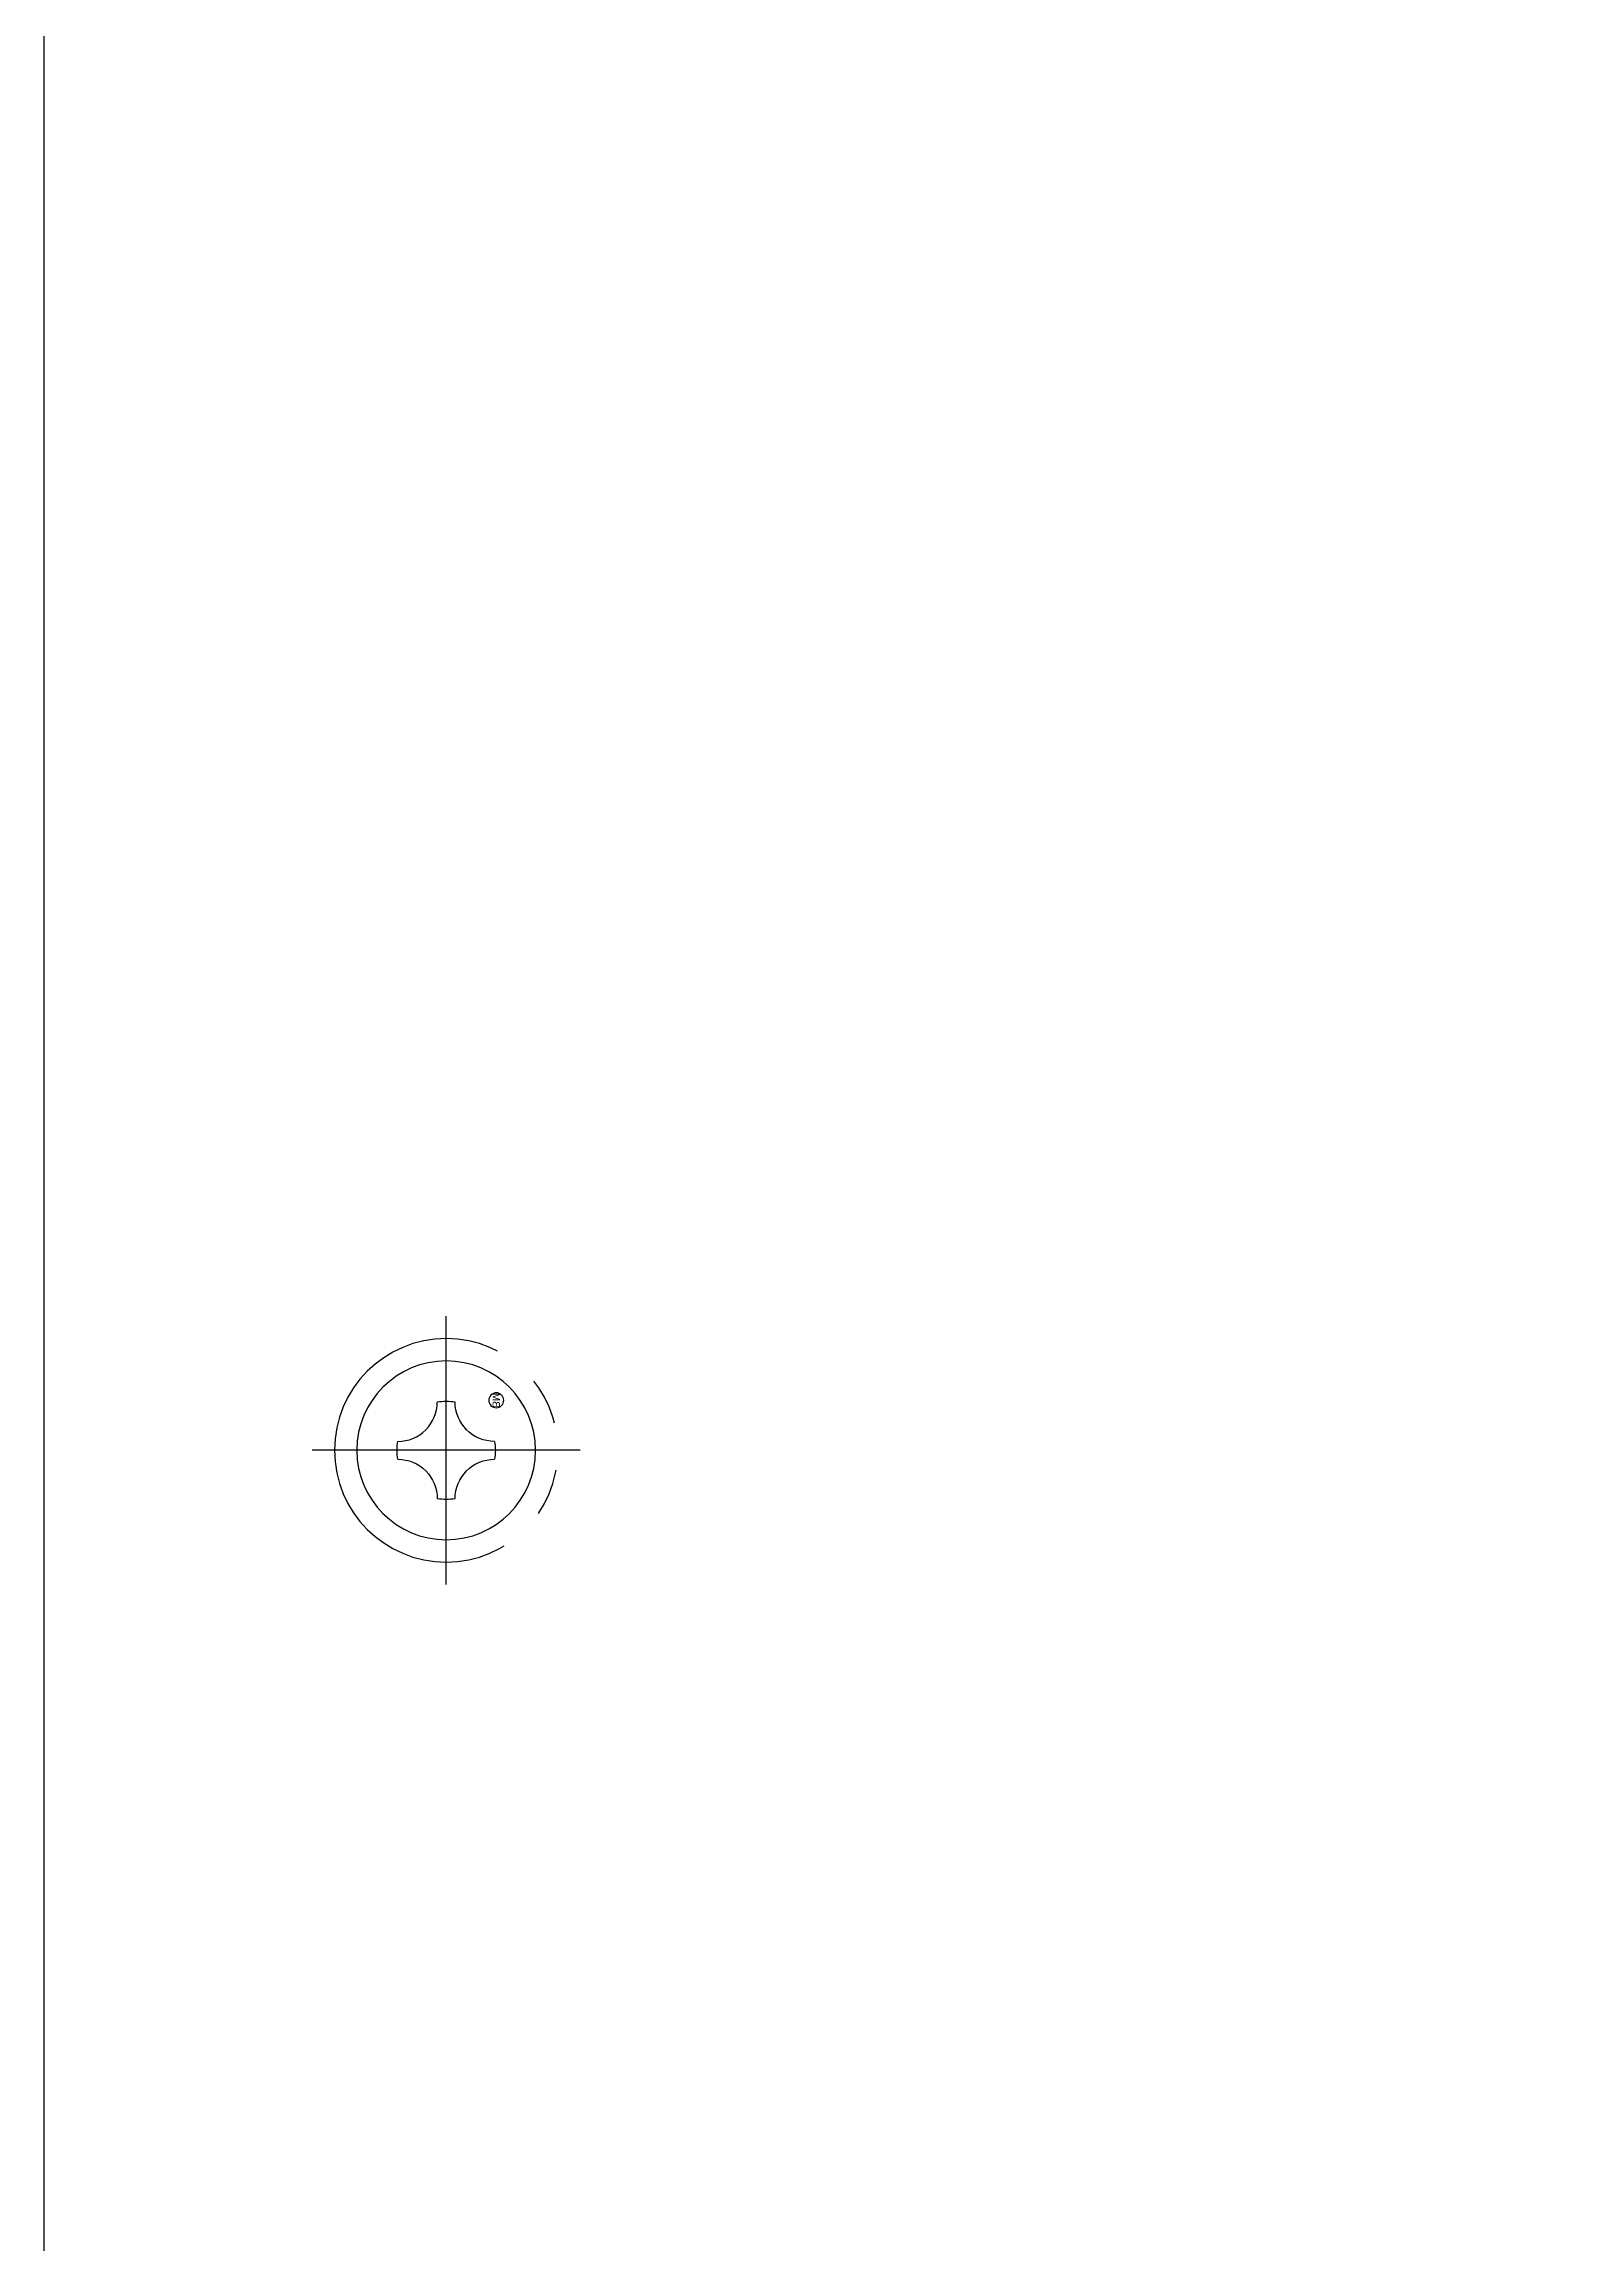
# Model space of a CAD drawing. Header units: millimetres. Extents: x -8980 to 16421, y 0 to 6237.
# Drawn here: x 1344.5 to 1447.6, y 2959.8 to 3107.5 of the extents above; entities that cross this region are included whole.
import ezdxf
from ezdxf.enums import TextEntityAlignment as Align

# ---------------------------------------------------------------- set-up
doc = ezdxf.new("R2010")
doc.units = ezdxf.units.MM
doc.linetypes.add('CENTER', pattern=[50.8, 31.75, -6.35, 6.35, -6.35])
doc.linetypes.add('PHANTOM2', pattern=[31.75, 15.875, -3.175, 3.175, -3.175, 3.175, -3.175])
for name, color, linetype in [('3', 3, 'Continuous'), ('BOM', 6, 'Continuous'), ('CENTER', 1, 'CENTER')]:
    doc.layers.add(name, color=color, linetype=linetype)
doc.styles.add('H', font='')
doc.styles.get('H').set_extended_font_data('Dotum')

# ---------------------------------------------------------------- blocks, each defined once
blk = doc.blocks.new('MCLBM1')
at = {"color": 0}
blk.add_circle((0, 0), 0.5, dxfattribs=at)
at = {"style": 'H'}
blk.add_text('BM', height=0.5, dxfattribs=at).set_placement((0, 0), align=Align.MIDDLE)
at = {"style": 'H', "flags": 1}
for tag, p in [('NAME', (0, -1)), ('SPEC', (0, -3)), ('ENAME', (0, -2)), ('MATERIAL', (0, -4)), ('WEIGHT', (0, -5)), ('REMARK', (0, -6))]:
    blk.add_attdef(tag, p, '', height=0.5, dxfattribs=at)
blk = doc.blocks.new('A$C288B02AA')
for points in [[(-3.24, 0.6, 0.414214), (-0.6, 3.24)], [(0.6, 3.24, 0.414214), (3.24, 0.6)], [(-3.24, -0.6, -0.414214), (-0.6, -3.24)], [(3.24, -0.6, 0.414214), (0.6, -3.24)]]:
    blk.add_lwpolyline(points, format="xyb")
at = {"color": 6, "linetype": 'PHANTOM2'}
blk.add_circle((0, 0), 7.5, dxfattribs=at)
blk.add_circle((0, 0), 6)
for start, end in [(79.5243, 100.4757), (169.5243, 190.4757), (349.5243, 10.4757), (259.5243, 280.4757)]:
    blk.add_arc((0, 0), 3.3, start, end)
at = {"layer": 'CENTER'}
for p, q in [((0, 9), (0, -9)), ((9, 0), (-9, 0))]:
    blk.add_line(p, q, dxfattribs=at)
at = {"layer": 'BOM', "rotation": 270}
blk.add_blockref('MCLBM1', (3.36, -3.36), dxfattribs=at)

msp = doc.modelspace()

# ---------------------------------------------------------------- linework, layer by layer
at = {"layer": '3', "elevation": 0}
msp.add_lwpolyline([(1923.549, 3665.097), (1344.549, 3665.097), (1344.549, 1711.097), (1923.549, 1711.097)], close=True, dxfattribs=at)

# ---------------------------------------------------------------- block references
at = {"xscale": -1, "rotation": 180}
msp.add_blockref('A$C288B02AA', (1371.549, 3013.097, 0), dxfattribs=at)
msp.add_blockref('A$C288B02AA', (1371.549, 3013.097, 0), dxfattribs=at)

doc.saveas('drawing.dxf')
